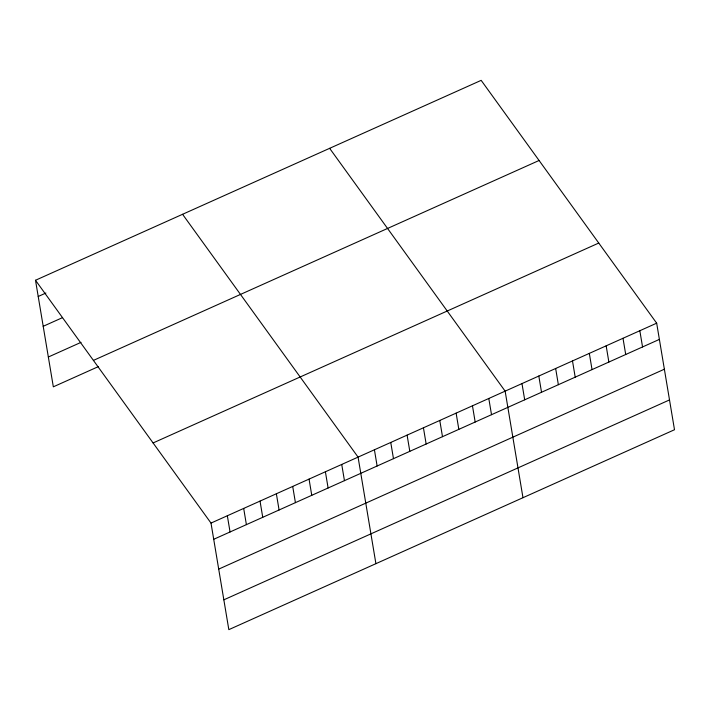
<?xml version="1.0" encoding="UTF-8"?>
<svg xmlns="http://www.w3.org/2000/svg" width="710" height="710" viewBox="0 0 710 710"><rect width="100%" height="100%" fill="white"/><g stroke="black" fill="none" stroke-linecap="round" stroke-linejoin="round"><path stroke-width="1.06" d="M35.5 280.264L481.167 80.354L656.67 323.174L674.5 429.736L228.833 629.646L211.003 523.084L35.5 280.264L53.33 386.826L98.512 366.555M38.216 296.487L45.901 293.035M43.203 326.298L62.427 317.672M48.342 357.015L81.029 342.353M93.418 360.396L539.076 160.487M153.085 442.951L598.752 243.051M211.003 523.084L656.67 323.174M213.719 539.298L659.386 339.398M218.707 569.118L664.374 369.209M223.845 599.826L669.512 399.925M329.635 148.328L505.138 391.148L522.977 497.701M182.568 214.296L358.071 457.116L375.909 563.669M639.834 330.727L642.55 346.95M622.998 338.279L625.714 354.503M606.163 345.832L608.869 362.047M589.327 353.385L592.034 369.599M572.491 360.937L575.198 377.152M555.655 368.49L558.362 384.705M538.819 376.043L541.526 392.257M521.983 383.595L524.69 399.81M488.799 398.479L491.515 414.693M472.461 405.809L475.176 422.024M456.122 413.131L458.837 429.355M439.783 420.462L442.49 436.685M423.435 427.793L426.151 444.016M407.096 435.123L409.812 451.347M390.757 442.454L393.473 458.669M374.418 449.785L377.125 466M341.732 464.447L344.448 480.661M325.393 471.777L328.109 487.992M309.054 479.108L311.761 495.323M292.706 486.439L295.422 502.653M276.367 493.761L279.083 509.984M260.029 501.091L262.744 517.315M243.69 508.422L246.397 524.646M227.342 515.753L230.058 531.976"/></g></svg>
